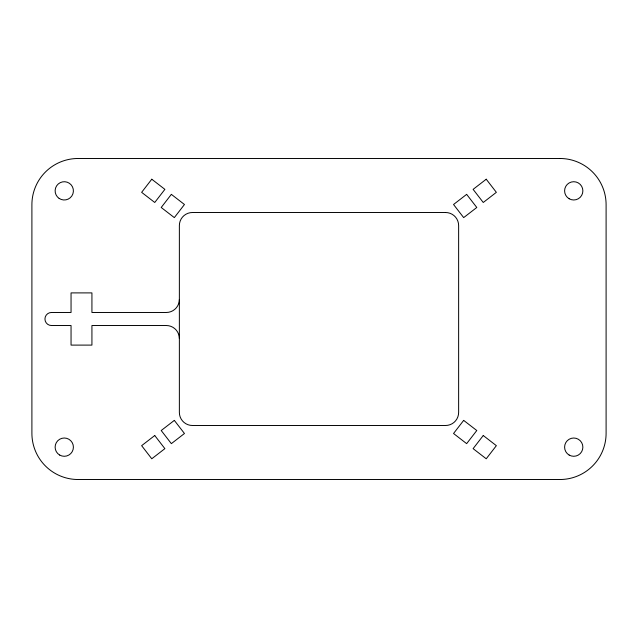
<?xml version="1.0" encoding="UTF-8"?>
<svg xmlns="http://www.w3.org/2000/svg" width="638" height="638" viewBox="0 0 638 638"><rect width="100%" height="100%" fill="white"/><g stroke="black" fill="none" stroke-linecap="round" stroke-linejoin="round"><path stroke-width="0.96" d="M179.366 299.421A13.047 13.047 0 0 1 166.319 312.476L91.928 312.476L91.928 292.898L71.049 292.898L71.049 312.476L51.479 312.476A6.524 6.524 0 0 0 44.947 319A6.524 6.524 0 0 0 51.479 325.524L71.049 325.524L71.049 345.102L91.928 345.102L91.928 325.524L166.319 325.524A13.047 13.047 0 0 1 179.366 338.579M151.772 179.222L141.636 192.333L154.747 202.477L164.883 189.358L151.772 179.222M171.351 194.359L161.215 207.478L174.326 217.614L184.462 204.503L171.351 194.359M463.674 420.386L453.538 433.497L466.649 443.641L476.785 430.522L463.674 420.386M483.253 435.523L473.117 448.642L486.228 458.778L496.364 445.667L483.253 435.523M154.747 435.523L141.636 445.667L151.772 458.778L164.883 448.642L154.747 435.523M174.326 420.386L161.215 430.522L171.351 443.641L184.462 433.497L174.326 420.386M466.649 194.359L453.538 204.503L463.674 217.614L476.785 207.478L466.649 194.359M486.228 179.222L473.117 189.358L483.253 202.477L496.364 192.333L486.228 179.222M559.901 158.487L78.099 158.487A46.199 46.199 0 0 0 31.9 204.678L31.9 433.322A46.199 46.199 0 0 0 78.099 479.513L559.901 479.513A46.199 46.199 0 0 0 606.1 433.322L606.1 204.678A46.199 46.199 0 0 0 559.901 158.487M445.587 212.51L192.413 212.51A13.047 13.047 0 0 0 179.366 225.565L179.366 412.435A13.047 13.047 0 0 0 192.413 425.49L445.587 425.49A13.047 13.047 0 0 0 458.634 412.435L458.634 225.565A13.047 13.047 0 0 0 445.587 212.51M59.693 455.061A9.131 9.131 0 0 0 73.402 447.15A9.131 9.131 0 0 0 59.693 439.239A9.131 9.131 0 0 0 59.693 455.061M59.143 198.418A9.131 9.131 0 0 0 73.378 191.504A9.131 9.131 0 0 0 60.275 182.635A9.131 9.131 0 0 0 59.143 198.418M569.168 455.061A9.131 9.131 0 0 0 582.869 447.15A9.131 9.131 0 0 0 569.168 439.239A9.131 9.131 0 0 0 569.168 455.061M569.168 198.761A9.131 9.131 0 0 0 582.869 190.85A9.131 9.131 0 0 0 569.168 182.939A9.131 9.131 0 0 0 569.168 198.761"/></g></svg>
